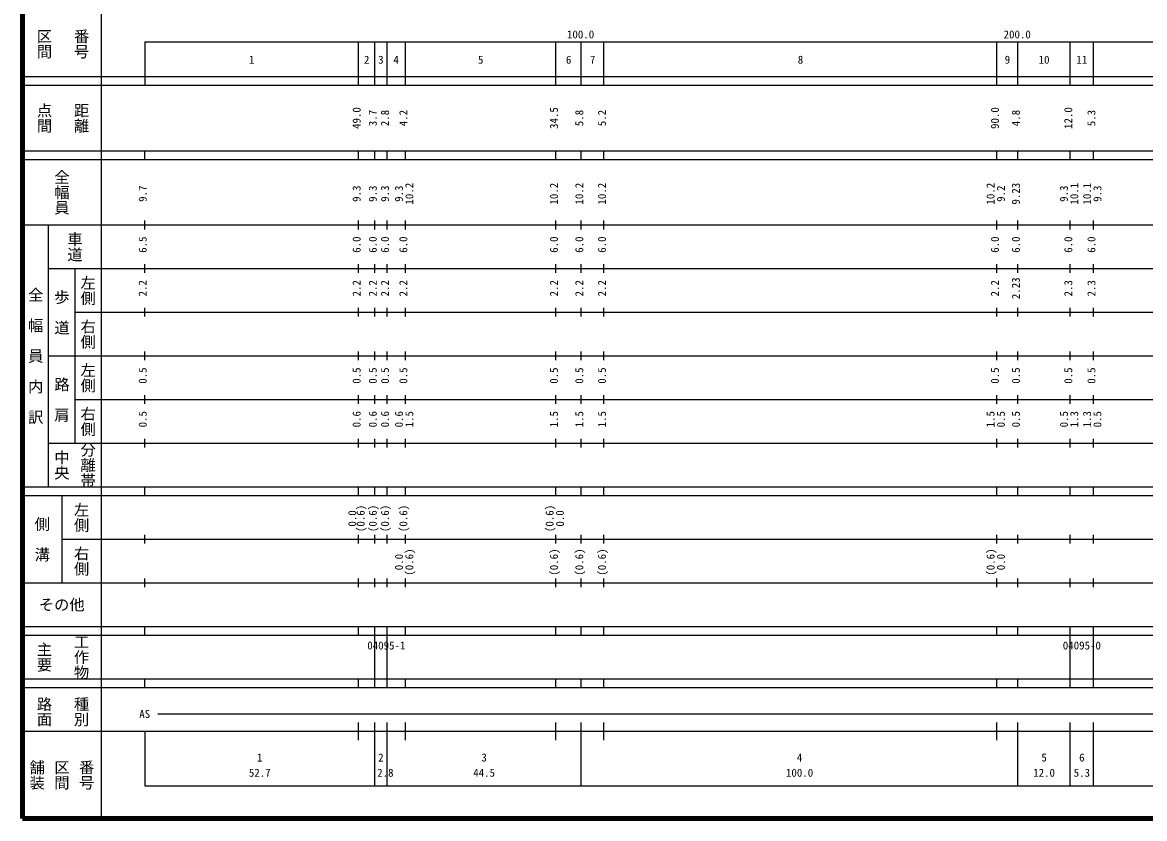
# Model space of a CAD drawing. Units: millimetres on the paper, enlarged 1000 times. Extents: x 40000 to 680000, y 20000 to 380000.
# Drawn here: x 40000 to 297013, y 20000 to 202409 of the extents above; entities that cross this region are included whole.
import ezdxf
from ezdxf.enums import TextEntityAlignment as Align

# ---------------------------------------------------------------- set-up
doc = ezdxf.new("R2010")
doc.units = ezdxf.units.MM
doc.header["$LTSCALE"] = 1000
doc.layers.add('M-TTL', color=2, linetype='Continuous', lineweight=140)
doc.layers.add('M-TTL-BAND', color=7, linetype='Continuous', lineweight=25)
doc.styles.add('@ＭＳ ゴシック', font='')
doc.styles.add('ＭＳ ゴシック', font='')
doc.styles.get('@ＭＳ ゴシック').set_extended_font_data('@MS Gothic')
doc.styles.get('ＭＳ ゴシック').set_extended_font_data('MS Gothic')

msp = doc.modelspace()

# ---------------------------------------------------------------- linework, layer by layer
at = {"layer": 'M-TTL'}
for p, q in [((40000, 380000), (40000, 20000)), ((40000, 20000), (680000, 20000))]:
    msp.add_line(p, q, dxfattribs=at)
at = {"layer": 'M-TTL-BAND'}
for p, q in [((58000, 370000), (58000, 20000)), ((68000, 198000), (579000, 198000)), ((68000, 198000), (68000, 188000)), ((117000, 188000), (117000, 198000)), ((120700, 188000), (120700, 198000)), ((123500, 188000), (123500, 198000)), ((127700, 188000), (127700, 198000)), ((162200, 188000), (162200, 198000)), ((168000, 188000), (168000, 198000)), ((173200, 188000), (173200, 198000)), ((263200, 188000), (263200, 198000)), ((268000, 188000), (268000, 198000)), ((280000, 188000), (280000, 198000)), ((285300, 188000), (285300, 198000)), ((40000, 190000), (579000, 190000)), ((40000, 188000), (579000, 188000)), ((40000, 173000), (579000, 173000)), ((68000, 171000), (68000, 173000)), ((117000, 171000), (117000, 173000)), ((120700, 171000), (120700, 173000)), ((123500, 171000), (123500, 173000)), ((127700, 171000), (127700, 173000)), ((162200, 171000), (162200, 173000)), ((168000, 171000), (168000, 173000)), ((173200, 171000), (173200, 173000)), ((263200, 171000), (263200, 173000)), ((268000, 171000), (268000, 173000)), ((280000, 171000), (280000, 173000)), ((285300, 171000), (285300, 173000)), ((40000, 171000), (579000, 171000)), ((68000, 155000), (68000, 157000)), ((117000, 155000), (117000, 157000)), ((120700, 155000), (120700, 157000)), ((123500, 155000), (123500, 157000)), ((127700, 155000), (127700, 157000)), ((162200, 155000), (162200, 157000)), ((168000, 155000), (168000, 157000)), ((173200, 155000), (173200, 157000)), ((263200, 155000), (263200, 157000)), ((268000, 155000), (268000, 157000)), ((280000, 155000), (280000, 157000)), ((285300, 155000), (285300, 157000)), ((40000, 156000), (579000, 156000)), ((46000, 96000), (46000, 156000)), ((68000, 145000), (68000, 147000)), ((117000, 145000), (117000, 147000)), ((120700, 145000), (120700, 147000)), ((123500, 145000), (123500, 147000)), ((127700, 145000), (127700, 147000)), ((162200, 145000), (162200, 147000)), ((168000, 145000), (168000, 147000)), ((173200, 145000), (173200, 147000)), ((263200, 145000), (263200, 147000)), ((268000, 145000), (268000, 147000)), ((280000, 145000), (280000, 147000)), ((285300, 145000), (285300, 147000)), ((46000, 146000), (579000, 146000)), ((52000, 146000), (52000, 106000)), ((68000, 135000), (68000, 137000)), ((117000, 135000), (117000, 137000)), ((120700, 135000), (120700, 137000)), ((123500, 135000), (123500, 137000)), ((127700, 135000), (127700, 137000)), ((162200, 135000), (162200, 137000)), ((168000, 135000), (168000, 137000)), ((173200, 135000), (173200, 137000)), ((263200, 135000), (263200, 137000)), ((268000, 135000), (268000, 137000)), ((280000, 135000), (280000, 137000)), ((285300, 135000), (285300, 137000)), ((52000, 136000), (579000, 136000)), ((46000, 126000), (579000, 126000)), ((68000, 125000), (68000, 127000)), ((117000, 125000), (117000, 127000)), ((120700, 125000), (120700, 127000)), ((123500, 125000), (123500, 127000)), ((127700, 125000), (127700, 127000)), ((162200, 125000), (162200, 127000)), ((168000, 125000), (168000, 127000)), ((173200, 125000), (173200, 127000)), ((263200, 125000), (263200, 127000)), ((268000, 125000), (268000, 127000)), ((280000, 125000), (280000, 127000)), ((285300, 125000), (285300, 127000)), ((52000, 116000), (579000, 116000)), ((68000, 115000), (68000, 117000)), ((117000, 115000), (117000, 117000)), ((120700, 115000), (120700, 117000)), ((123500, 115000), (123500, 117000)), ((127700, 115000), (127700, 117000)), ((162200, 115000), (162200, 117000)), ((168000, 115000), (168000, 117000)), ((173200, 115000), (173200, 117000)), ((263200, 115000), (263200, 117000)), ((268000, 115000), (268000, 117000)), ((280000, 115000), (280000, 117000)), ((285300, 115000), (285300, 117000)), ((46000, 106000), (579000, 106000)), ((68000, 105000), (68000, 107000)), ((117000, 105000), (117000, 107000)), ((120700, 105000), (120700, 107000)), ((123500, 105000), (123500, 107000)), ((127700, 105000), (127700, 107000)), ((162200, 105000), (162200, 107000)), ((168000, 105000), (168000, 107000)), ((173200, 105000), (173200, 107000)), ((263200, 105000), (263200, 107000)), ((268000, 105000), (268000, 107000)), ((280000, 105000), (280000, 107000)), ((285300, 105000), (285300, 107000)), ((40000, 96000), (579000, 96000)), ((68000, 94000), (68000, 96000)), ((117000, 94000), (117000, 96000)), ((120700, 94000), (120700, 96000)), ((123500, 94000), (123500, 96000)), ((127700, 94000), (127700, 96000)), ((162200, 94000), (162200, 96000)), ((168000, 94000), (168000, 96000)), ((173200, 94000), (173200, 96000)), ((263200, 94000), (263200, 96000)), ((268000, 94000), (268000, 96000)), ((280000, 94000), (280000, 96000)), ((285300, 94000), (285300, 96000)), ((40000, 94000), (579000, 94000)), ((49000, 94000), (49000, 74000)), ((68000, 83000), (68000, 85000)), ((117000, 83000), (117000, 85000)), ((120700, 83000), (120700, 85000)), ((123500, 83000), (123500, 85000)), ((127700, 83000), (127700, 85000)), ((162200, 83000), (162200, 85000)), ((168000, 83000), (168000, 85000)), ((173200, 83000), (173200, 85000)), ((263200, 83000), (263200, 85000)), ((268000, 83000), (268000, 85000)), ((280000, 83000), (280000, 85000)), ((285300, 83000), (285300, 85000)), ((49000, 84000), (579000, 84000)), ((68000, 73000), (68000, 75000)), ((117000, 73000), (117000, 75000)), ((120700, 73000), (120700, 75000)), ((123500, 73000), (123500, 75000)), ((127700, 73000), (127700, 75000)), ((162200, 73000), (162200, 75000)), ((168000, 73000), (168000, 75000)), ((173200, 73000), (173200, 75000)), ((263200, 73000), (263200, 75000)), ((268000, 73000), (268000, 75000)), ((280000, 73000), (280000, 75000)), ((285300, 73000), (285300, 75000)), ((40000, 74000), (579000, 74000)), ((40000, 64000), (579000, 64000)), ((40000, 62000), (579000, 62000)), ((68000, 62000), (68000, 64000)), ((117000, 62000), (117000, 64000)), ((120700, 62000), (120700, 64000)), ((120700, 52000), (120700, 62000)), ((123500, 62000), (123500, 64000)), ((123500, 52000), (123500, 62000)), ((127700, 62000), (127700, 64000)), ((162200, 62000), (162200, 64000)), ((168000, 62000), (168000, 64000)), ((173200, 62000), (173200, 64000)), ((263200, 62000), (263200, 64000)), ((268000, 62000), (268000, 64000)), ((280000, 62000), (280000, 64000)), ((280000, 52000), (280000, 62000)), ((285300, 62000), (285300, 64000)), ((285300, 52000), (285300, 62000)), ((40000, 52000), (579000, 52000)), ((68000, 50000), (68000, 52000)), ((117000, 50000), (117000, 52000)), ((120700, 50000), (120700, 52000)), ((123500, 50000), (123500, 52000)), ((127700, 50000), (127700, 52000)), ((162200, 50000), (162200, 52000)), ((168000, 50000), (168000, 52000)), ((173200, 50000), (173200, 52000)), ((263200, 50000), (263200, 52000)), ((268000, 50000), (268000, 52000)), ((280000, 50000), (280000, 52000)), ((285300, 50000), (285300, 52000)), ((40000, 50000), (579000, 50000)), ((71000, 44000), (565000, 44000)), ((117000, 38000), (117000, 42000)), ((120700, 27500), (120700, 42000)), ((123500, 27500), (123500, 42000)), ((127700, 38000), (127700, 42000)), ((162200, 38000), (162200, 42000)), ((168000, 27500), (168000, 42000)), ((173200, 38000), (173200, 42000)), ((263200, 38000), (263200, 42000)), ((268000, 27500), (268000, 42000)), ((280000, 27500), (280000, 42000)), ((285300, 27500), (285300, 42000)), ((40000, 40000), (579000, 40000)), ((68000, 40000), (68000, 27500)), ((68000, 27500), (579000, 27500))]:
    msp.add_line(p, q, dxfattribs=at)

# ---------------------------------------------------------------- texts
at = {"layer": 'M-TTL-BAND', "style": '@ＭＳ ゴシック'}
for s, p in [('区間', (45000, 197500)), ('番号', (53500, 197500)), ('点間', (45000, 180500)), ('距離', (53500, 180500)), ('全幅員', (49000, 163500)), ('車道', (52000, 151000)), ('左側', (55000, 141000)), ('全\u3000幅\u3000員\u3000内\u3000訳', (43000, 126000)), ('歩\u3000道', (49000, 136000)), ('右側', (55000, 131000)), ('左側', (55000, 121000)), ('路\u3000肩', (49000, 116000)), ('右側', (55000, 111000)), ('分離帯', (55000, 101000)), ('中央', (49000, 101000)), ('左側', (53500, 89000)), ('側\u3000溝', (44500, 84000)), ('右側', (53500, 79000)), ('工作物', (53500, 57000)), ('主要', (45000, 57000)), ('路面', (45000, 44500)), ('種別', (53500, 44500)), ('舗装', (43333, 30000)), ('区間', (49000, 30000)), ('番号', (54667, 30000))]:
    msp.add_text(s, height=2566, rotation=270, dxfattribs=at).set_placement(p, align=Align.MIDDLE_CENTER)
at = {"layer": 'M-TTL-BAND', "style": 'ＭＳ ゴシック'}
for s, p in [('100.0', (167844, 198195)), ('200.0', (267844, 198195)), ('1', (92500, 192405)), ('2', (118850, 192405)), ('3', (122100, 192405)), ('4', (125600, 192405)), ('5', (144950, 192405)), ('6', (165100, 192405)), ('7', (170600, 192405)), ('8', (218200, 192405)), ('9', (265600, 192405)), ('10', (274000, 192405)), ('11', (282650, 192405)), ('AS', (68000, 42500)), ('1', (94350, 32523)), ('2', (122100, 32523)), ('3', (145750, 32523)), ('4', (218000, 32523)), ('5', (274000, 32523)), ('6', (282650, 32523)), ('52.7', (94350, 29033)), ('2.8', (123130, 29033)), ('44.5', (145750, 29033)), ('100.0', (218000, 29033)), ('12.0', (274000, 29033)), ('5.3', (282650, 29033))]:
    msp.add_text(s, height=1833, dxfattribs=at).set_placement(p, align=Align.BOTTOM_CENTER)
for s, p in [('49.0', (118000, 180500)), ('34.5', (163200, 180500)), ('90.0', (264200, 180500)), ('12.0', (281000, 180500)), ('3.7', (121700, 180500)), ('2.8', (124500, 180500)), ('4.2', (128700, 180500)), ('5.8', (169000, 180500)), ('5.2', (174200, 180500)), ('4.8', (269000, 180500)), ('5.3', (286300, 180500)), ('9.7', (69000, 163174)), ('9.3', (118000, 163174)), ('9.3', (121700, 163174)), ('9.3', (124500, 163174)), ('9.3', (127700, 163174)), ('10.2', (130070, 163174)), ('10.2', (163200, 163174)), ('10.2', (169000, 163174)), ('10.2', (174200, 163174)), ('10.2', (263200, 163174)), ('9.2', (265570, 163174)), ('9.23', (269000, 163174)), ('9.3', (280000, 163174)), ('10.1', (282370, 163174)), ('10.1', (285300, 163174)), ('9.3', (287670, 163174)), ('6.5', (69000, 151500)), ('6.0', (118000, 151500)), ('6.0', (121700, 151500)), ('6.0', (124500, 151500)), ('6.0', (128700, 151500)), ('6.0', (163200, 151500)), ('6.0', (169000, 151500)), ('6.0', (174200, 151500)), ('6.0', (264200, 151500)), ('6.0', (269000, 151500)), ('6.0', (281000, 151500)), ('6.0', (286300, 151500)), ('2.2', (69000, 141500)), ('2.2', (118000, 141500)), ('2.2', (121700, 141500)), ('2.2', (124500, 141500)), ('2.2', (128700, 141500)), ('2.2', (163200, 141500)), ('2.2', (169000, 141500)), ('2.2', (174200, 141500)), ('2.2', (264200, 141500)), ('2.23', (269000, 141500)), ('2.3', (281000, 141500)), ('2.3', (286300, 141500)), ('0.5', (69000, 121500)), ('0.5', (118000, 121500)), ('0.5', (121700, 121500)), ('0.5', (124500, 121500)), ('0.5', (128700, 121500)), ('0.5', (163200, 121500)), ('0.5', (169000, 121500)), ('0.5', (174200, 121500)), ('0.5', (264200, 121500)), ('0.5', (269000, 121500)), ('0.5', (281000, 121500)), ('0.5', (286300, 121500)), ('0.5', (69000, 111500)), ('0.6', (118000, 111500)), ('0.6', (121700, 111500)), ('0.6', (124500, 111500)), ('0.6', (127700, 111500)), ('1.5', (130070, 111500)), ('1.5', (163200, 111500)), ('1.5', (169000, 111500)), ('1.5', (174200, 111500)), ('1.5', (263200, 111500)), ('0.5', (265570, 111500)), ('0.5', (269000, 111500)), ('0.5', (280000, 111500)), ('1.3', (282370, 111500)), ('1.3', (285300, 111500)), ('0.5', (287670, 111500)), ('0.0', (117000, 88764)), ('(0.6)', (118921, 88764)), ('(0.6)', (121700, 88764)), ('(0.6)', (124500, 88764)), ('(0.6)', (128700, 88764)), ('(0.6)', (162200, 88764)), ('0.0', (164570, 88764)), ('0.0', (127700, 78764)), ('(0.6)', (130070, 78764)), ('(0.6)', (163200, 78764)), ('(0.6)', (169000, 78764)), ('(0.6)', (174200, 78764)), ('(0.6)', (263200, 78764)), ('0.0', (265570, 78764))]:
    msp.add_text(s, height=1833, rotation=90, dxfattribs=at).set_placement(p, align=Align.BOTTOM_CENTER)
for s, height, p in [('その他', 2566, (49000, 69000)), ('04095-1', 1833, (123350, 59655)), ('04095-0', 1833, (282650, 59655))]:
    msp.add_text(s, height=height, dxfattribs=at).set_placement(p, align=Align.MIDDLE_CENTER)

doc.saveas('drawing.dxf')
